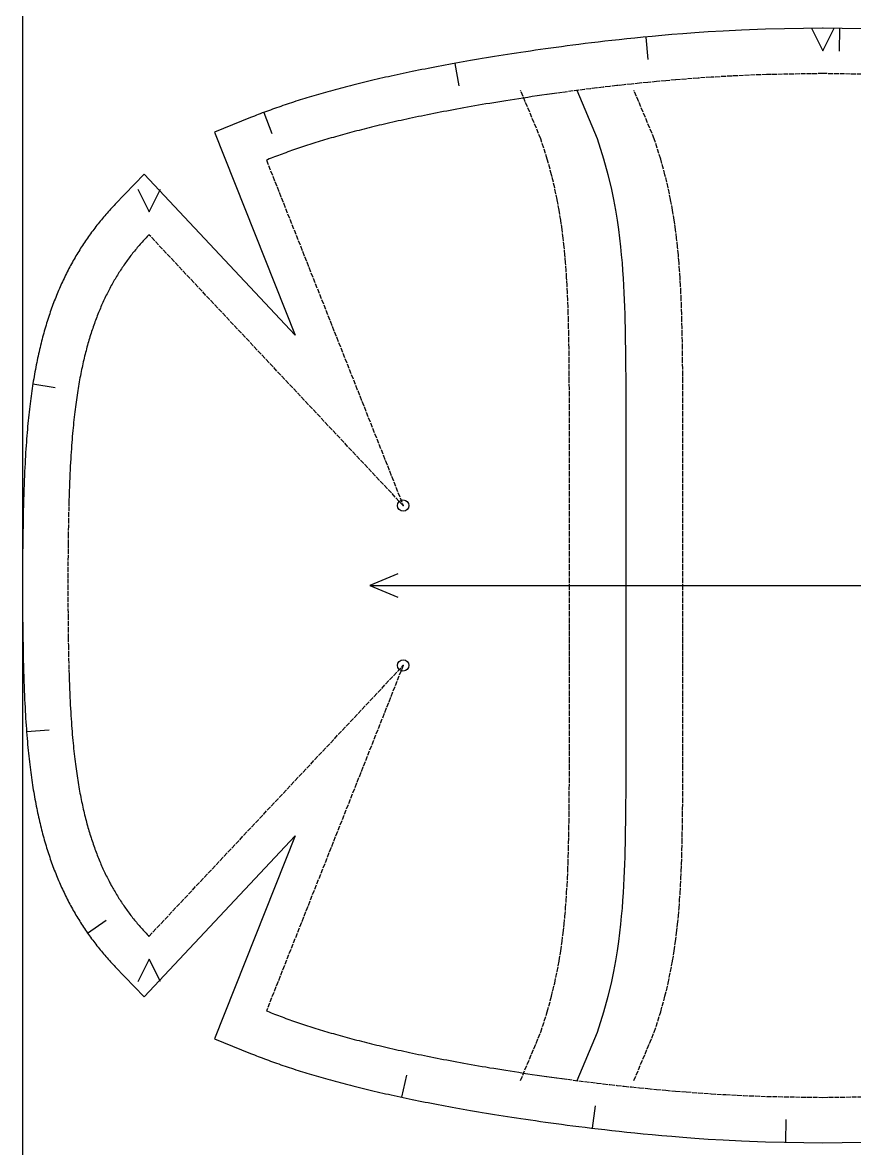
# Model space of a CAD drawing. Header units: millimetres. Extents: x 0 to 1135, y -22 to 1524.
# Drawn here: x 0 to 220, y 904.6 to 1202.3 of the extents above; entities that cross this region are included whole.
import ezdxf

# ---------------------------------------------------------------- set-up
doc = ezdxf.new("R2010")
doc.units = ezdxf.units.MM
doc.linetypes.add('DASHED', pattern=[1.524, 1.27, -0.254])
for name, color, linetype in [('CUT', 7, 'Continuous'), ('DRILL', 4, 'Continuous'), ('GRAIN', 5, 'Continuous'), ('INTERNAL', 6, 'Continuous'), ('NOTCH', 1, 'Continuous'), ('SEW', 3, 'Continuous'), ('TEXT', 2, 'Continuous')]:
    doc.layers.add(name, color=color, linetype=linetype)

msp = doc.modelspace()

# ---------------------------------------------------------------- linework, layer by layer
at = {"layer": 'CUT'}
msp.add_lwpolyline([(226.85, 1200.55), (211.73, 1200.8), (211.53, 1200.8), (196.42, 1200.55), (190.09, 1200.29), (185.29, 1200.04), (181.27, 1199.8), (177.75, 1199.56), (174.59, 1199.32), (171.69, 1199.09), (169.01, 1198.86), (166.51, 1198.63), (164.15, 1198.41), (161.92, 1198.19), (159.8, 1197.97), (157.77, 1197.75), (155.83, 1197.54), (153.96, 1197.33), (152.17, 1197.12), (150.43, 1196.91), (148.76, 1196.71), (147.13, 1196.51), (145.55, 1196.3), (144.02, 1196.11), (142.53, 1195.91), (141.08, 1195.71), (139.66, 1195.52), (138.28, 1195.33), (136.92, 1195.14), (135.6, 1194.95), (134.31, 1194.76), (133.04, 1194.57), (131.8, 1194.39), (130.58, 1194.2), (129.39, 1194.02), (128.22, 1193.84), (127.06, 1193.66), (125.93, 1193.48), (124.82, 1193.3), (123.72, 1193.12), (122.64, 1192.94), (121.58, 1192.77), (120.54, 1192.59), (119.51, 1192.42), (118.49, 1192.24), (117.49, 1192.07), (116.5, 1191.89), (115.53, 1191.72), (114.57, 1191.55), (113.62, 1191.38), (112.68, 1191.21), (111.76, 1191.03), (110.84, 1190.86), (109.94, 1190.69), (109.05, 1190.52), (108.17, 1190.35), (107.29, 1190.18), (106.43, 1190.01), (105.58, 1189.84), (104.73, 1189.67), (103.9, 1189.5), (103.07, 1189.34), (102.25, 1189.17), (101.44, 1189), (100.64, 1188.83), (99.84, 1188.66), (99.06, 1188.49), (98.28, 1188.32), (97.5, 1188.15), (96.74, 1187.98), (95.98, 1187.81), (95.23, 1187.64), (94.48, 1187.47), (93.74, 1187.3), (93.01, 1187.13), (92.28, 1186.96), (91.56, 1186.79), (90.85, 1186.62), (90.14, 1186.45), (89.44, 1186.28), (88.74, 1186.11), (88.05, 1185.93), (87.36, 1185.76), (86.68, 1185.59), (86, 1185.41), (85.33, 1185.24), (84.67, 1185.07), (84, 1184.89), (83.35, 1184.72), (82.7, 1184.54), (82.05, 1184.36), (81.41, 1184.19), (80.77, 1184.01), (80.13, 1183.83), (79.5, 1183.65), (78.88, 1183.48), (78.26, 1183.3), (77.64, 1183.12), (77.03, 1182.94), (76.42, 1182.75), (75.81, 1182.57), (75.21, 1182.39), (74.62, 1182.21), (74.02, 1182.02), (73.43, 1181.84), (72.85, 1181.65), (72.27, 1181.47), (71.69, 1181.28), (71.11, 1181.09), (70.54, 1180.9), (69.97, 1180.71), (69.41, 1180.52), (68.84, 1180.33), (68.29, 1180.14), (67.73, 1179.95), (67.18, 1179.76), (66.63, 1179.56), (66.09, 1179.37), (65.54, 1179.17), (65, 1178.98), (64.47, 1178.78), (63.94, 1178.58), (63.41, 1178.38), (62.88, 1178.18), (62.35, 1177.98), (61.83, 1177.78), (61.31, 1177.57), (60.8, 1177.37), (60.29, 1177.16), (50.8, 1173.33), (72.05, 1119.68), (32.16, 1162.18), (24.54, 1154.28), (24.22, 1153.95), (23.9, 1153.61), (23.59, 1153.27), (23.27, 1152.93), (22.96, 1152.59), (22.66, 1152.24), (22.35, 1151.9), (22.04, 1151.55), (21.74, 1151.2), (21.44, 1150.85), (21.14, 1150.5), (20.85, 1150.14), (20.55, 1149.78), (20.26, 1149.42), (19.97, 1149.06), (19.69, 1148.7), (19.4, 1148.33), (19.12, 1147.96), (18.84, 1147.59), (18.56, 1147.22), (18.28, 1146.85), (18, 1146.47), (17.73, 1146.09), (17.46, 1145.71), (17.19, 1145.33), (16.93, 1144.95), (16.66, 1144.56), (16.4, 1144.17), (16.14, 1143.78), (15.88, 1143.39), (15.63, 1143), (15.37, 1142.6), (15.12, 1142.2), (14.87, 1141.8), (14.63, 1141.4), (14.38, 1140.99), (14.14, 1140.58), (13.9, 1140.17), (13.66, 1139.76), (13.43, 1139.35), (13.19, 1138.93), (12.96, 1138.51), (12.73, 1138.09), (12.5, 1137.67), (12.28, 1137.24), (12.06, 1136.81), (11.83, 1136.38), (11.62, 1135.95), (11.4, 1135.51), (11.19, 1135.08), (10.97, 1134.64), (10.76, 1134.19), (10.56, 1133.75), (10.35, 1133.3), (10.15, 1132.85), (9.95, 1132.4), (9.75, 1131.95), (9.55, 1131.49), (9.36, 1131.03), (9.16, 1130.57), (8.97, 1130.1), (8.78, 1129.63), (8.6, 1129.16), (8.41, 1128.69), (8.23, 1128.21), (8.05, 1127.73), (7.87, 1127.25), (7.7, 1126.77), (7.53, 1126.28), (7.35, 1125.79), (7.19, 1125.3), (7.02, 1124.8), (6.85, 1124.3), (6.69, 1123.8), (6.53, 1123.29), (6.37, 1122.78), (6.21, 1122.27), (6.06, 1121.75), (5.91, 1121.23), (5.76, 1120.71), (5.61, 1120.18), (5.46, 1119.65), (5.32, 1119.12), (5.18, 1118.58), (5.04, 1118.04), (4.9, 1117.49), (4.76, 1116.94), (4.63, 1116.39), (4.5, 1115.83), (4.37, 1115.26), (4.24, 1114.7), (4.11, 1114.12), (3.99, 1113.55), (3.87, 1112.97), (3.75, 1112.38), (3.63, 1111.79), (3.51, 1111.19), (3.4, 1110.59), (3.28, 1109.98), (3.17, 1109.37), (3.07, 1108.75), (2.96, 1108.12), (2.85, 1107.49), (2.75, 1106.85), (2.65, 1106.21), (2.55, 1105.55), (2.45, 1104.89), (2.36, 1104.23), (2.26, 1103.55), (2.17, 1102.87), (2.08, 1102.17), (1.99, 1101.47), (1.91, 1100.76), (1.82, 1100.04), (1.74, 1099.31), (1.66, 1098.57), (1.58, 1097.82), (1.5, 1097.06), (1.43, 1096.28), (1.35, 1095.49), (1.28, 1094.69), (1.21, 1093.87), (1.14, 1093.04), (1.08, 1092.19), (1.01, 1091.32), (0.95, 1090.43), (0.89, 1089.53), (0.83, 1088.6), (0.77, 1087.65), (0.71, 1086.67), (0.66, 1085.67), (0.6, 1084.63), (0.55, 1083.56), (0.5, 1082.45), (0.45, 1081.3), (0.41, 1080.11), (0.36, 1078.86), (0.32, 1077.54), (0.28, 1076.15), (0.24, 1074.68), (0.2, 1073.1), (0.16, 1071.38), (0.13, 1069.48), (0.09, 1067.33), (0.06, 1064.78), (0.03, 1061.45), (0, 1053.46), (0.03, 1045.47), (0.06, 1042.14), (0.09, 1039.59), (0.13, 1037.44), (0.16, 1035.54), (0.2, 1033.82), (0.24, 1032.24), (0.28, 1030.76), (0.32, 1029.37), (0.36, 1028.06), (0.41, 1026.81), (0.45, 1025.61), (0.5, 1024.46), (0.55, 1023.36), (0.6, 1022.29), (0.66, 1021.25), (0.71, 1020.24), (0.77, 1019.27), (0.83, 1018.32), (0.89, 1017.39), (0.95, 1016.48), (1.01, 1015.6), (1.08, 1014.73), (1.14, 1013.88), (1.21, 1013.05), (1.28, 1012.23), (1.35, 1011.42), (1.43, 1010.64), (1.5, 1009.86), (1.58, 1009.1), (1.66, 1008.34), (1.74, 1007.6), (1.82, 1006.87), (1.91, 1006.15), (1.99, 1005.44), (2.08, 1004.74), (2.17, 1004.05), (2.26, 1003.37), (2.36, 1002.69), (2.45, 1002.02), (2.55, 1001.36), (2.65, 1000.71), (2.75, 1000.07), (2.85, 999.43), (2.96, 998.79), (3.07, 998.17), (3.17, 997.55), (3.28, 996.93), (3.4, 996.33), (3.51, 995.72), (3.63, 995.13), (3.75, 994.54), (3.87, 993.95), (3.99, 993.37), (4.11, 992.79), (4.24, 992.22), (4.37, 991.65), (4.5, 991.09), (4.63, 990.53), (4.76, 989.98), (4.9, 989.43), (5.04, 988.88), (5.18, 988.34), (5.32, 987.8), (5.46, 987.27), (5.61, 986.74), (5.76, 986.21), (5.91, 985.69), (6.06, 985.17), (6.21, 984.65), (6.37, 984.14), (6.53, 983.63), (6.69, 983.12), (6.85, 982.62), (7.02, 982.12), (7.19, 981.62), (7.35, 981.13), (7.53, 980.64), (7.7, 980.15), (7.87, 979.66), (8.05, 979.18), (8.23, 978.7), (8.41, 978.23), (8.6, 977.75), (8.78, 977.28), (8.97, 976.82), (9.16, 976.35), (9.36, 975.89), (9.55, 975.43), (9.75, 974.97), (9.95, 974.52), (10.15, 974.06), (10.35, 973.61), (10.56, 973.17), (10.76, 972.72), (10.97, 972.28), (11.19, 971.84), (11.4, 971.4), (11.62, 970.97), (11.83, 970.53), (12.06, 970.1), (12.28, 969.68), (12.5, 969.25), (12.73, 968.83), (12.96, 968.41), (13.19, 967.99), (13.43, 967.57), (13.66, 967.16), (13.9, 966.74), (14.14, 966.33), (14.38, 965.93), (14.63, 965.52), (14.87, 965.12), (15.12, 964.72), (15.37, 964.32), (15.63, 963.92), (15.88, 963.53), (16.14, 963.13), (16.4, 962.74), (16.66, 962.35), (16.93, 961.97), (17.19, 961.58), (17.46, 961.2), (17.73, 960.82), (18, 960.44), (18.28, 960.07), (18.56, 959.69), (18.84, 959.32), (19.12, 958.95), (19.4, 958.59), (19.69, 958.22), (19.97, 957.86), (20.26, 957.49), (20.55, 957.13), (20.85, 956.78), (21.14, 956.42), (21.44, 956.07), (21.74, 955.72), (22.04, 955.37), (22.35, 955.02), (22.66, 954.67), (22.96, 954.33), (23.27, 953.99), (23.59, 953.65), (23.9, 953.31), (24.22, 952.97), (24.54, 952.64), (32.16, 944.74), (72.05, 987.24), (50.8, 933.58), (60.29, 929.75), (60.8, 929.55), (61.31, 929.34), (61.83, 929.14), (62.35, 928.94), (62.88, 928.74), (63.41, 928.54), (63.94, 928.34), (64.47, 928.14), (65, 927.94), (65.54, 927.74), (66.09, 927.55), (66.63, 927.35), (67.18, 927.16), (67.73, 926.97), (68.29, 926.77), (68.84, 926.58), (69.41, 926.39), (69.97, 926.2), (70.54, 926.01), (71.11, 925.82), (71.69, 925.64), (72.27, 925.45), (72.85, 925.26), (73.43, 925.08), (74.02, 924.89), (74.62, 924.71), (75.21, 924.53), (75.81, 924.34), (76.42, 924.16), (77.03, 923.98), (77.64, 923.8), (78.26, 923.62), (78.88, 923.44), (79.5, 923.26), (80.13, 923.08), (80.77, 922.91), (81.41, 922.73), (82.05, 922.55), (82.7, 922.38), (83.35, 922.2), (84, 922.02), (84.67, 921.85), (85.33, 921.68), (86, 921.5), (86.68, 921.33), (87.36, 921.16), (88.05, 920.98), (88.74, 920.81), (89.44, 920.64), (90.14, 920.47), (90.85, 920.3), (91.56, 920.12), (92.28, 919.95), (93.01, 919.78), (93.74, 919.61), (94.48, 919.44), (95.23, 919.27), (95.98, 919.1), (96.74, 918.93), (97.5, 918.76), (98.28, 918.6), (99.06, 918.43), (99.84, 918.26), (100.64, 918.09), (101.44, 917.92), (102.25, 917.75), (103.07, 917.58), (103.9, 917.41), (104.73, 917.24), (105.58, 917.07), (106.43, 916.9), (107.29, 916.73), (108.17, 916.56), (109.05, 916.39), (109.94, 916.22), (110.84, 916.05), (111.76, 915.88), (112.68, 915.71), (113.62, 915.54), (114.57, 915.37), (115.53, 915.19), (116.5, 915.02), (117.49, 914.85), (118.49, 914.67), (119.51, 914.5), (120.54, 914.32), (121.58, 914.15), (122.64, 913.97), (123.72, 913.79), (124.82, 913.62), (125.93, 913.44), (127.06, 913.26), (128.22, 913.08), (129.39, 912.89), (130.58, 912.71), (131.8, 912.53), (133.04, 912.34), (134.31, 912.16), (135.6, 911.97), (136.92, 911.78), (138.28, 911.59), (139.66, 911.4), (141.08, 911.2), (142.53, 911.01), (144.02, 910.81), (145.55, 910.61), (147.13, 910.41), (148.76, 910.21), (150.43, 910), (152.17, 909.8), (153.96, 909.59), (155.83, 909.38), (157.77, 909.16), (159.8, 908.95), (161.92, 908.73), (164.15, 908.51), (166.51, 908.28), (169.01, 908.06), (171.69, 907.83), (174.59, 907.59), (177.75, 907.36), (181.27, 907.12), (185.29, 906.87), (190.09, 906.62), (196.42, 906.37), (211.63, 906.11), (226.85, 906.37)], dxfattribs=at)
at = {"layer": 'DRILL'}
for centre in [(100.66, 1074.59), (100.66, 1032.33)]:
    msp.add_circle(centre, 1.5, dxfattribs=at)
for p in [(100.66, 1074.59), (100.66, 1032.33)]:
    msp.add_point(p, dxfattribs=at)
at = {"layer": 'GRAIN'}
for points in [[(99.22, 1056.57), (91.85, 1053.46), (99.22, 1050.34)], [(91.85, 1053.46), (331.41, 1053.46)]]:
    msp.add_lwpolyline(points, dxfattribs=at)
at = {"layer": 'INTERNAL', "linetype": 'CONTINUOUS'}
msp.add_lwpolyline([(146.68, 922.56), (152.04, 935.38), (153.75, 940.73), (154.88, 944.85), (155.71, 948.33), (156.36, 951.43), (156.88, 954.24), (157.31, 956.85), (157.66, 959.31), (157.96, 961.65), (158.21, 963.88), (158.42, 966.04), (158.6, 968.13), (158.75, 970.17), (158.88, 972.17), (159, 974.12), (159.09, 976.05), (159.18, 977.95), (159.25, 979.82), (159.31, 981.68), (159.36, 983.52), (159.4, 985.35), (159.44, 987.17), (159.47, 988.98), (159.5, 990.77), (159.52, 992.57), (159.54, 994.35), (159.56, 996.14), (159.57, 997.91), (159.58, 999.69), (159.59, 1001.46), (159.6, 1003.23), (159.61, 1005), (159.61, 1006.77), (159.62, 1008.53), (159.62, 1010.3), (159.62, 1012.06), (159.62, 1013.82), (159.63, 1015.59), (159.63, 1017.35), (159.63, 1019.11), (159.63, 1020.87), (159.63, 1022.63), (159.63, 1024.4), (159.63, 1026.16), (159.63, 1027.92), (159.63, 1029.68), (159.63, 1031.44), (159.63, 1033.2), (159.63, 1034.96), (159.63, 1036.73), (159.63, 1038.49), (159.63, 1040.25), (159.63, 1042.01), (159.63, 1043.77), (159.63, 1045.53), (159.63, 1047.29), (159.63, 1049.05), (159.63, 1050.82), (159.63, 1052.58), (159.63, 1054.34), (159.63, 1056.1), (159.63, 1057.86), (159.63, 1059.62), (159.63, 1061.38), (159.63, 1063.15), (159.63, 1064.91), (159.63, 1066.67), (159.63, 1068.43), (159.63, 1070.19), (159.63, 1071.95), (159.63, 1073.71), (159.63, 1075.47), (159.63, 1077.24), (159.63, 1079), (159.63, 1080.76), (159.63, 1082.52), (159.63, 1084.28), (159.63, 1086.04), (159.63, 1087.81), (159.63, 1089.57), (159.63, 1091.33), (159.62, 1093.09), (159.62, 1094.86), (159.62, 1096.62), (159.62, 1098.38), (159.61, 1100.15), (159.61, 1101.92), (159.6, 1103.68), (159.59, 1105.45), (159.58, 1107.23), (159.57, 1109), (159.56, 1110.78), (159.54, 1112.56), (159.52, 1114.35), (159.5, 1116.14), (159.47, 1117.94), (159.44, 1119.75), (159.4, 1121.56), (159.36, 1123.39), (159.31, 1125.23), (159.25, 1127.09), (159.18, 1128.97), (159.09, 1130.87), (159, 1132.79), (158.88, 1134.75), (158.75, 1136.74), (158.6, 1138.78), (158.42, 1140.87), (158.21, 1143.03), (157.96, 1145.27), (157.66, 1147.61), (157.31, 1150.06), (156.88, 1152.68), (156.36, 1155.49), (155.71, 1158.58), (154.88, 1162.07), (153.75, 1166.19), (152.04, 1171.53), (146.68, 1184.35)], dxfattribs=at)
at = {"layer": 'NOTCH'}
for points in [[(208.63, 1200.8), (211.63, 1194.8), (214.63, 1200.8)], [(216.06, 1200.73), (215.96, 1194.73)], [(164.8, 1198.47), (165.37, 1192.5)], [(114.28, 1191.5), (115.35, 1185.59)], [(63.83, 1178.54), (65.94, 1172.92)], [(30.48, 1158.23), (33.46, 1152.21), (36.48, 1158.2)], [(2.74, 1106.75), (8.66, 1105.81)], [(1.07, 1014.87), (7.05, 1015.33)], [(17.21, 961.56), (22.13, 965)], [(36.49, 948.72), (33.46, 954.7), (30.49, 948.69)], [(100.34, 918.15), (101.59, 924.02)], [(150.75, 909.97), (151.46, 915.92)], [(201.82, 906.28), (201.92, 912.28)]]:
    msp.add_lwpolyline(points, dxfattribs=at)
at = {"layer": 'SEW', "linetype": 'DASHED'}
for points in [[(226.51, 1188.55), (211.63, 1188.8), (211.63, 1188.8), (196.76, 1188.55), (190.64, 1188.31), (185.96, 1188.06), (182.05, 1187.83), (178.61, 1187.59), (175.52, 1187.36), (172.69, 1187.13), (170.07, 1186.91), (167.62, 1186.68), (165.31, 1186.46), (163.13, 1186.25), (161.05, 1186.03), (159.06, 1185.82), (157.16, 1185.61), (155.33, 1185.41), (153.57, 1185.2), (151.87, 1185), (150.22, 1184.8), (148.63, 1184.6), (147.08, 1184.4), (145.58, 1184.21), (144.11, 1184.01), (142.69, 1183.82), (141.3, 1183.63), (139.94, 1183.44), (138.61, 1183.26), (137.31, 1183.07), (136.05, 1182.89), (134.8, 1182.7), (133.58, 1182.52), (132.39, 1182.34), (131.22, 1182.16), (130.07, 1181.98), (128.94, 1181.81), (127.83, 1181.63), (126.73, 1181.45), (125.66, 1181.28), (124.6, 1181.11), (123.56, 1180.93), (122.54, 1180.76), (121.53, 1180.59), (120.54, 1180.42), (119.56, 1180.25), (118.59, 1180.08), (117.64, 1179.91), (116.7, 1179.74), (115.77, 1179.57), (114.86, 1179.4), (113.95, 1179.24), (113.06, 1179.07), (112.18, 1178.9), (111.31, 1178.74), (110.45, 1178.57), (109.6, 1178.41), (108.76, 1178.24), (107.93, 1178.08), (107.1, 1177.91), (106.29, 1177.75), (105.49, 1177.58), (104.69, 1177.42), (103.9, 1177.25), (103.12, 1177.09), (102.35, 1176.92), (101.59, 1176.76), (100.83, 1176.6), (100.08, 1176.43), (99.34, 1176.27), (98.61, 1176.1), (97.88, 1175.94), (97.16, 1175.78), (96.45, 1175.61), (95.74, 1175.45), (95.04, 1175.28), (94.34, 1175.12), (93.66, 1174.95), (92.97, 1174.79), (92.3, 1174.62), (91.63, 1174.46), (90.96, 1174.29), (90.3, 1174.13), (89.65, 1173.96), (89, 1173.79), (88.36, 1173.63), (87.72, 1173.46), (87.08, 1173.29), (86.46, 1173.13), (85.83, 1172.96), (85.22, 1172.79), (84.6, 1172.62), (83.99, 1172.45), (83.39, 1172.28), (82.79, 1172.11), (82.2, 1171.94), (81.61, 1171.77), (81.02, 1171.6), (80.44, 1171.43), (79.86, 1171.26), (79.29, 1171.09), (78.72, 1170.91), (78.15, 1170.74), (77.59, 1170.57), (77.04, 1170.39), (76.48, 1170.22), (75.93, 1170.04), (75.39, 1169.86), (74.85, 1169.69), (74.31, 1169.51), (73.78, 1169.33), (73.25, 1169.16), (72.72, 1168.98), (72.2, 1168.8), (71.68, 1168.62), (71.16, 1168.44), (70.65, 1168.26), (70.14, 1168.07), (69.64, 1167.89), (69.13, 1167.71), (68.64, 1167.52), (68.14, 1167.34), (67.65, 1167.16), (67.16, 1166.97), (66.67, 1166.78), (66.19, 1166.6), (65.71, 1166.41), (65.23, 1166.22), (64.76, 1166.03), (64.49, 1165.92), (100.66, 1074.59), (33.43, 1146.21), (33.2, 1145.97), (32.93, 1145.69), (32.66, 1145.41), (32.4, 1145.12), (32.13, 1144.84), (31.87, 1144.55), (31.61, 1144.26), (31.36, 1143.97), (31.1, 1143.68), (30.85, 1143.38), (30.6, 1143.09), (30.35, 1142.79), (30.1, 1142.49), (29.85, 1142.19), (29.61, 1141.89), (29.36, 1141.59), (29.12, 1141.28), (28.88, 1140.98), (28.65, 1140.67), (28.41, 1140.36), (28.18, 1140.05), (27.94, 1139.73), (27.71, 1139.42), (27.49, 1139.1), (27.26, 1138.79), (27.03, 1138.46), (26.81, 1138.14), (26.59, 1137.82), (26.37, 1137.49), (26.15, 1137.17), (25.94, 1136.84), (25.72, 1136.51), (25.51, 1136.17), (25.3, 1135.84), (25.09, 1135.5), (24.88, 1135.16), (24.68, 1134.82), (24.47, 1134.48), (24.27, 1134.14), (24.07, 1133.79), (23.87, 1133.44), (23.68, 1133.09), (23.48, 1132.74), (23.29, 1132.38), (23.09, 1132.02), (22.9, 1131.66), (22.72, 1131.3), (22.53, 1130.94), (22.34, 1130.57), (22.16, 1130.2), (21.98, 1129.83), (21.8, 1129.46), (21.62, 1129.08), (21.44, 1128.7), (21.27, 1128.32), (21.1, 1127.94), (20.92, 1127.56), (20.75, 1127.17), (20.59, 1126.78), (20.42, 1126.38), (20.25, 1125.99), (20.09, 1125.59), (19.93, 1125.19), (19.77, 1124.78), (19.61, 1124.37), (19.45, 1123.96), (19.3, 1123.55), (19.15, 1123.13), (18.99, 1122.72), (18.84, 1122.29), (18.7, 1121.87), (18.55, 1121.44), (18.4, 1121.01), (18.26, 1120.57), (18.12, 1120.13), (17.98, 1119.69), (17.84, 1119.24), (17.7, 1118.8), (17.57, 1118.34), (17.43, 1117.89), (17.3, 1117.43), (17.17, 1116.96), (17.04, 1116.49), (16.91, 1116.02), (16.79, 1115.54), (16.66, 1115.06), (16.54, 1114.58), (16.42, 1114.09), (16.3, 1113.59), (16.18, 1113.1), (16.07, 1112.59), (15.95, 1112.08), (15.84, 1111.57), (15.73, 1111.05), (15.62, 1110.53), (15.51, 1110), (15.4, 1109.47), (15.3, 1108.92), (15.19, 1108.38), (15.09, 1107.83), (14.99, 1107.27), (14.89, 1106.7), (14.79, 1106.13), (14.7, 1105.55), (14.6, 1104.97), (14.51, 1104.38), (14.42, 1103.78), (14.33, 1103.17), (14.24, 1102.55), (14.15, 1101.93), (14.07, 1101.3), (13.99, 1100.65), (13.9, 1100), (13.82, 1099.34), (13.74, 1098.67), (13.67, 1097.99), (13.59, 1097.29), (13.52, 1096.59), (13.45, 1095.87), (13.37, 1095.14), (13.3, 1094.4), (13.24, 1093.64), (13.17, 1092.87), (13.1, 1092.08), (13.04, 1091.27), (12.98, 1090.44), (12.92, 1089.6), (12.86, 1088.73), (12.8, 1087.85), (12.75, 1086.94), (12.69, 1086), (12.64, 1085.03), (12.59, 1084.03), (12.54, 1083), (12.49, 1081.93), (12.44, 1080.82), (12.4, 1079.66), (12.36, 1078.44), (12.31, 1077.16), (12.27, 1075.81), (12.23, 1074.37), (12.2, 1072.82), (12.16, 1071.14), (12.12, 1069.27), (12.09, 1067.16), (12.06, 1064.64), (12.03, 1061.37), (12, 1053.46), (12.03, 1045.55), (12.06, 1042.27), (12.09, 1039.76), (12.12, 1037.64), (12.16, 1035.78), (12.2, 1034.09), (12.23, 1032.55), (12.27, 1031.11), (12.31, 1029.75), (12.36, 1028.47), (12.4, 1027.26), (12.44, 1026.1), (12.49, 1024.99), (12.54, 1023.92), (12.59, 1022.88), (12.64, 1021.89), (12.69, 1020.92), (12.75, 1019.98), (12.8, 1019.07), (12.86, 1018.18), (12.92, 1017.32), (12.98, 1016.47), (13.04, 1015.65), (13.1, 1014.84), (13.17, 1014.05), (13.24, 1013.28), (13.3, 1012.52), (13.37, 1011.78), (13.45, 1011.05), (13.52, 1010.33), (13.59, 1009.62), (13.67, 1008.93), (13.74, 1008.25), (13.82, 1007.58), (13.9, 1006.91), (13.99, 1006.26), (14.07, 1005.62), (14.15, 1004.99), (14.24, 1004.36), (14.33, 1003.75), (14.42, 1003.14), (14.51, 1002.54), (14.6, 1001.95), (14.7, 1001.36), (14.79, 1000.78), (14.89, 1000.21), (14.99, 999.65), (15.09, 999.09), (15.19, 998.54), (15.3, 997.99), (15.4, 997.45), (15.51, 996.92), (15.62, 996.39), (15.73, 995.86), (15.84, 995.35), (15.95, 994.83), (16.07, 994.32), (16.18, 993.82), (16.3, 993.32), (16.42, 992.83), (16.54, 992.34), (16.66, 991.85), (16.79, 991.37), (16.91, 990.9), (17.04, 990.42), (17.17, 989.96), (17.3, 989.49), (17.43, 989.03), (17.57, 988.57), (17.7, 988.12), (17.84, 987.67), (17.98, 987.23), (18.12, 986.78), (18.26, 986.35), (18.4, 985.91), (18.55, 985.48), (18.7, 985.05), (18.84, 984.62), (18.99, 984.2), (19.15, 983.78), (19.3, 983.37), (19.45, 982.95), (19.61, 982.54), (19.77, 982.13), (19.93, 981.73), (20.09, 981.33), (20.25, 980.93), (20.42, 980.53), (20.59, 980.14), (20.75, 979.75), (20.92, 979.36), (21.1, 978.98), (21.27, 978.59), (21.44, 978.21), (21.62, 977.83), (21.8, 977.46), (21.98, 977.08), (22.16, 976.71), (22.34, 976.34), (22.53, 975.98), (22.72, 975.61), (22.9, 975.25), (23.09, 974.89), (23.29, 974.54), (23.48, 974.18), (23.68, 973.83), (23.87, 973.48), (24.07, 973.13), (24.27, 972.78), (24.47, 972.44), (24.68, 972.09), (24.88, 971.75), (25.09, 971.41), (25.3, 971.08), (25.51, 970.74), (25.72, 970.41), (25.94, 970.08), (26.15, 969.75), (26.37, 969.42), (26.59, 969.1), (26.81, 968.77), (27.03, 968.45), (27.26, 968.13), (27.49, 967.81), (27.71, 967.5), (27.94, 967.18), (28.18, 966.87), (28.41, 966.56), (28.65, 966.25), (28.88, 965.94), (29.12, 965.63), (29.36, 965.33), (29.61, 965.02), (29.85, 964.72), (30.1, 964.42), (30.35, 964.12), (30.6, 963.83), (30.85, 963.53), (31.1, 963.24), (31.36, 962.95), (31.61, 962.66), (31.87, 962.37), (32.13, 962.08), (32.4, 961.79), (32.66, 961.51), (32.93, 961.22), (33.2, 960.94), (33.43, 960.7), (100.66, 1032.33), (64.49, 940.99), (64.76, 940.89), (65.23, 940.7), (65.71, 940.51), (66.19, 940.32), (66.67, 940.13), (67.16, 939.95), (67.65, 939.76), (68.14, 939.58), (68.64, 939.39), (69.13, 939.21), (69.64, 939.02), (70.14, 938.84), (70.65, 938.66), (71.16, 938.48), (71.68, 938.3), (72.2, 938.12), (72.72, 937.94), (73.25, 937.76), (73.78, 937.58), (74.31, 937.4), (74.85, 937.23), (75.39, 937.05), (75.93, 936.88), (76.48, 936.7), (77.04, 936.52), (77.59, 936.35), (78.15, 936.18), (78.72, 936), (79.29, 935.83), (79.86, 935.66), (80.44, 935.49), (81.02, 935.31), (81.61, 935.14), (82.2, 934.97), (82.79, 934.8), (83.39, 934.63), (83.99, 934.46), (84.6, 934.3), (85.22, 934.13), (85.83, 933.96), (86.46, 933.79), (87.08, 933.62), (87.72, 933.46), (88.36, 933.29), (89, 933.12), (89.65, 932.96), (90.3, 932.79), (90.96, 932.62), (91.63, 932.46), (92.3, 932.29), (92.97, 932.13), (93.66, 931.96), (94.34, 931.8), (95.04, 931.63), (95.74, 931.47), (96.45, 931.3), (97.16, 931.14), (97.88, 930.98), (98.61, 930.81), (99.34, 930.65), (100.08, 930.48), (100.83, 930.32), (101.59, 930.16), (102.35, 929.99), (103.12, 929.83), (103.9, 929.66), (104.69, 929.5), (105.49, 929.33), (106.29, 929.17), (107.1, 929.01), (107.93, 928.84), (108.76, 928.68), (109.6, 928.51), (110.45, 928.35), (111.31, 928.18), (112.18, 928.01), (113.06, 927.85), (113.95, 927.68), (114.86, 927.51), (115.77, 927.34), (116.7, 927.18), (117.64, 927.01), (118.59, 926.84), (119.56, 926.67), (120.54, 926.5), (121.53, 926.33), (122.54, 926.16), (123.56, 925.98), (124.6, 925.81), (125.66, 925.64), (126.73, 925.46), (127.83, 925.29), (128.94, 925.11), (130.07, 924.93), (131.22, 924.75), (132.39, 924.57), (133.58, 924.39), (134.8, 924.21), (136.05, 924.03), (137.31, 923.84), (138.61, 923.66), (139.94, 923.47), (141.3, 923.28), (142.69, 923.09), (144.11, 922.9), (145.58, 922.71), (147.08, 922.51), (148.63, 922.32), (150.22, 922.12), (151.87, 921.92), (153.57, 921.71), (155.33, 921.51), (157.16, 921.3), (159.06, 921.09), (161.05, 920.88), (163.13, 920.67), (165.31, 920.45), (167.62, 920.23), (170.07, 920.01), (172.69, 919.78), (175.52, 919.56), (178.61, 919.33), (182.05, 919.09), (185.96, 918.85), (190.64, 918.61), (196.76, 918.37), (211.63, 918.12), (226.51, 918.37)], [(131.68, 922.56), (137.04, 935.38), (138.75, 940.73), (139.88, 944.85), (140.71, 948.33), (141.36, 951.43), (141.88, 954.24), (142.31, 956.85), (142.66, 959.31), (142.96, 961.65), (143.21, 963.88), (143.42, 966.04), (143.6, 968.13), (143.75, 970.17), (143.88, 972.17), (144, 974.12), (144.09, 976.05), (144.18, 977.95), (144.25, 979.82), (144.31, 981.68), (144.36, 983.52), (144.4, 985.35), (144.44, 987.17), (144.47, 988.98), (144.5, 990.77), (144.52, 992.57), (144.54, 994.35), (144.56, 996.14), (144.57, 997.91), (144.58, 999.69), (144.59, 1001.46), (144.6, 1003.23), (144.61, 1005), (144.61, 1006.77), (144.62, 1008.53), (144.62, 1010.3), (144.62, 1012.06), (144.62, 1013.82), (144.63, 1015.59), (144.63, 1017.35), (144.63, 1019.11), (144.63, 1020.87), (144.63, 1022.63), (144.63, 1024.4), (144.63, 1026.16), (144.63, 1027.92), (144.63, 1029.68), (144.63, 1031.44), (144.63, 1033.2), (144.63, 1034.96), (144.63, 1036.73), (144.63, 1038.49), (144.63, 1040.25), (144.63, 1042.01), (144.63, 1043.77), (144.63, 1045.53), (144.63, 1047.29), (144.63, 1049.05), (144.63, 1050.82), (144.63, 1052.58), (144.63, 1054.34), (144.63, 1056.1), (144.63, 1057.86), (144.63, 1059.62), (144.63, 1061.38), (144.63, 1063.15), (144.63, 1064.91), (144.63, 1066.67), (144.63, 1068.43), (144.63, 1070.19), (144.63, 1071.95), (144.63, 1073.71), (144.63, 1075.47), (144.63, 1077.24), (144.63, 1079), (144.63, 1080.76), (144.63, 1082.52), (144.63, 1084.28), (144.63, 1086.04), (144.63, 1087.81), (144.63, 1089.57), (144.63, 1091.33), (144.62, 1093.09), (144.62, 1094.86), (144.62, 1096.62), (144.62, 1098.38), (144.61, 1100.15), (144.61, 1101.92), (144.6, 1103.68), (144.59, 1105.45), (144.58, 1107.23), (144.57, 1109), (144.56, 1110.78), (144.54, 1112.56), (144.52, 1114.35), (144.5, 1116.14), (144.47, 1117.94), (144.44, 1119.75), (144.4, 1121.56), (144.36, 1123.39), (144.31, 1125.23), (144.25, 1127.09), (144.18, 1128.97), (144.09, 1130.87), (144, 1132.79), (143.88, 1134.75), (143.75, 1136.74), (143.6, 1138.78), (143.42, 1140.87), (143.21, 1143.03), (142.96, 1145.27), (142.66, 1147.61), (142.31, 1150.06), (141.88, 1152.68), (141.36, 1155.49), (140.71, 1158.58), (139.88, 1162.07), (138.75, 1166.19), (137.04, 1171.53), (131.68, 1184.35)], [(161.68, 922.56), (167.04, 935.38), (168.75, 940.73), (169.88, 944.85), (170.71, 948.33), (171.36, 951.43), (171.88, 954.24), (172.31, 956.85), (172.66, 959.31), (172.96, 961.65), (173.21, 963.88), (173.42, 966.04), (173.6, 968.13), (173.75, 970.17), (173.88, 972.17), (174, 974.12), (174.09, 976.05), (174.18, 977.95), (174.25, 979.82), (174.31, 981.68), (174.36, 983.52), (174.4, 985.35), (174.44, 987.17), (174.47, 988.98), (174.5, 990.77), (174.52, 992.57), (174.54, 994.35), (174.56, 996.14), (174.57, 997.91), (174.58, 999.69), (174.59, 1001.46), (174.6, 1003.23), (174.61, 1005), (174.61, 1006.77), (174.62, 1008.53), (174.62, 1010.3), (174.62, 1012.06), (174.62, 1013.82), (174.63, 1015.59), (174.63, 1017.35), (174.63, 1019.11), (174.63, 1020.87), (174.63, 1022.63), (174.63, 1024.4), (174.63, 1026.16), (174.63, 1027.92), (174.63, 1029.68), (174.63, 1031.44), (174.63, 1033.2), (174.63, 1034.96), (174.63, 1036.73), (174.63, 1038.49), (174.63, 1040.25), (174.63, 1042.01), (174.63, 1043.77), (174.63, 1045.53), (174.63, 1047.29), (174.63, 1049.05), (174.63, 1050.82), (174.63, 1052.58), (174.63, 1054.34), (174.63, 1056.1), (174.63, 1057.86), (174.63, 1059.62), (174.63, 1061.38), (174.63, 1063.15), (174.63, 1064.91), (174.63, 1066.67), (174.63, 1068.43), (174.63, 1070.19), (174.63, 1071.95), (174.63, 1073.71), (174.63, 1075.47), (174.63, 1077.24), (174.63, 1079), (174.63, 1080.76), (174.63, 1082.52), (174.63, 1084.28), (174.63, 1086.04), (174.63, 1087.81), (174.63, 1089.57), (174.63, 1091.33), (174.62, 1093.09), (174.62, 1094.86), (174.62, 1096.62), (174.62, 1098.38), (174.61, 1100.15), (174.61, 1101.92), (174.6, 1103.68), (174.59, 1105.45), (174.58, 1107.23), (174.57, 1109), (174.56, 1110.78), (174.54, 1112.56), (174.52, 1114.35), (174.5, 1116.14), (174.47, 1117.94), (174.44, 1119.75), (174.4, 1121.56), (174.36, 1123.39), (174.31, 1125.23), (174.25, 1127.09), (174.18, 1128.97), (174.09, 1130.87), (174, 1132.79), (173.88, 1134.75), (173.75, 1136.74), (173.6, 1138.78), (173.42, 1140.87), (173.21, 1143.03), (172.96, 1145.27), (172.66, 1147.61), (172.31, 1150.06), (171.88, 1152.68), (171.36, 1155.49), (170.71, 1158.58), (169.88, 1162.07), (168.75, 1166.19), (167.04, 1171.53), (161.68, 1184.35)]]:
    msp.add_lwpolyline(points, dxfattribs=at)
at = {"layer": 'TEXT'}
msp.add_lwpolyline([(0, 0), (1134.77, 0), (1134.77, 1524), (0, 1524)], close=True, dxfattribs=at)

doc.saveas('drawing.dxf')
